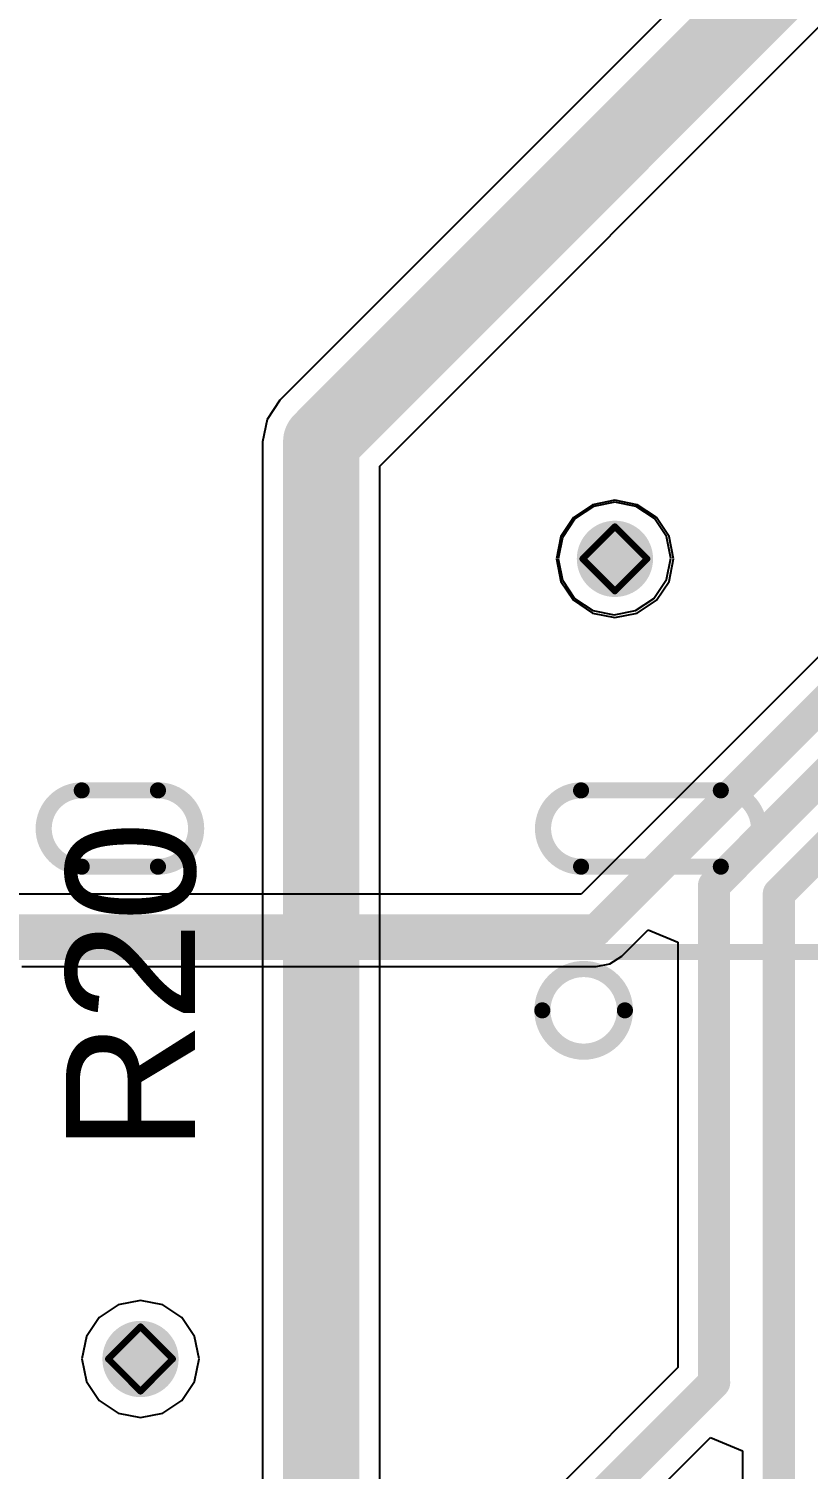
# Model space of a CAD drawing. Header units: millimetres. Extents: x -16 to 330, y -45 to 150.
# Drawn here: x 2.04 to 8.18, y 18.69 to 30.02 of the extents above; entities that cross this region are included whole.
import ezdxf

# ---------------------------------------------------------------- set-up
doc = ezdxf.new("R2010")
doc.units = ezdxf.units.MM
for name, color, linetype in [('BottomLayer', 5, 'Continuous'), ('BottomSolder', 6, 'Continuous'), ('DrillDrawing', 1, 'Continuous'), ('Mechanical13', 56, 'Continuous'), ('MidLayer1', 16, 'Continuous'), ('MidLayer2', 76, 'Continuous'), ('TopLayer', 1, 'Continuous'), ('TopOverlay', 2, 'Continuous'), ('TopSolder', 216, 'Continuous'), ('ViaHoleLayer', 16, 'Continuous')]:
    doc.layers.add(name, color=color, linetype=linetype)
doc.styles.add('Arial', font='arial.ttf', dxfattribs={"height": 0.2})

msp = doc.modelspace()

# ---------------------------------------------------------------- hatches: boundary and pattern name
at = {"layer": 'BottomLayer'}
h = msp.add_hatch(color=5, dxfattribs=at)
edge = h.paths.add_edge_path()
edge.add_arc((6.655, 25.851), 0.3, 0, 360)
h = msp.add_hatch(color=5, dxfattribs=at)
edge = h.paths.add_edge_path()
edge.add_arc((2.921, 19.558), 0.3, 0, 360)
at = {"layer": 'BottomSolder'}
h = msp.add_hatch(color=6, dxfattribs=at)
edge = h.paths.add_edge_path()
edge.add_arc((6.655, 25.851), 0.15, 0, 360)
h = msp.add_hatch(color=6, dxfattribs=at)
edge = h.paths.add_edge_path()
edge.add_arc((2.921, 19.558), 0.15, 0, 360)
at = {"layer": 'MidLayer1'}
h = msp.add_hatch(color=16, dxfattribs=at)
edge = h.paths.add_edge_path()
edge.add_arc((6.655, 25.851), 0.3, 0, 360)
h = msp.add_hatch(color=16, dxfattribs=at)
edge = h.paths.add_edge_path()
edge.add_arc((2.921, 19.558), 0.3, 0, 360)
at = {"layer": 'MidLayer2'}
h = msp.add_hatch(color=76, dxfattribs=at)
edge = h.paths.add_edge_path()
edge.add_arc((6.655, 25.851), 0.3, 0, 360)
h = msp.add_hatch(color=76, dxfattribs=at)
edge = h.paths.add_edge_path()
edge.add_arc((2.921, 19.558), 0.3, 0, 360)
at = {"layer": 'TopLayer'}
h = msp.add_hatch(color=1, dxfattribs=at)
edge = h.paths.add_edge_path()
edge.add_arc((6.655, 25.851), 0.3, 0, 360)
h = msp.add_hatch(color=1, dxfattribs=at)
edge = h.paths.add_edge_path()
edge.add_arc((2.921, 19.558), 0.3, 0, 360)
at = {"layer": 'TopSolder'}
h = msp.add_hatch(color=216, dxfattribs=at)
edge = h.paths.add_edge_path()
edge.add_arc((6.655, 25.851), 0.15, 0, 360)
h = msp.add_hatch(color=216, dxfattribs=at)
edge = h.paths.add_edge_path()
edge.add_arc((2.921, 19.558), 0.15, 0, 360)
at = {"layer": 'ViaHoleLayer'}
h = msp.add_hatch(color=16, dxfattribs=at)
edge = h.paths.add_edge_path()
edge.add_arc((6.655, 25.851), 0.15, 0, 360)
h = msp.add_hatch(color=16, dxfattribs=at)
edge = h.paths.add_edge_path()
edge.add_arc((2.921, 19.558), 0.15, 0, 360)

# ---------------------------------------------------------------- linework, layer by layer
at = {"layer": 'BottomLayer'}
for p, q in [((6.655, 26.297), (6.486, 26.264)), ((6.823, 26.264), (6.655, 26.297)), ((6.486, 26.264), (6.343, 26.169)), ((6.966, 26.169), (6.823, 26.264)), ((6.337, 26.162), (6.242, 26.019)), ((6.343, 26.169), (6.337, 26.162)), ((7.062, 26.026), (6.966, 26.169)), ((6.242, 26.019), (6.208, 25.851)), ((7.095, 25.857), (7.062, 26.026)), ((6.208, 25.851), (6.242, 25.683)), ((7.062, 25.689), (7.095, 25.857)), ((6.242, 25.683), (6.337, 25.54)), ((6.966, 25.546), (7.062, 25.689)), ((6.337, 25.54), (6.48, 25.444)), ((6.817, 25.444), (6.96, 25.54)), ((6.96, 25.54), (6.966, 25.546)), ((6.48, 25.444), (6.649, 25.411)), ((6.649, 25.411), (6.817, 25.444))]:
    msp.add_line(p, q, dxfattribs=at)
at = {"layer": 'BottomLayer', "const_width": 0.559}
msp.add_lwpolyline([(6.649, 25.851), (6.655, 25.857)], dxfattribs=at)
at = {"layer": 'BottomLayer', "const_width": 0.279}
for points in [[(6.509, 25.851, 1), (6.788, 25.851, 1)], [(6.515, 25.857, 1), (6.794, 25.857, 1)]]:
    msp.add_lwpolyline(points, format="xyb", close=True, dxfattribs=at)
at = {"layer": 'DrillDrawing', "const_width": 0.0508}
for points in [[(6.401, 25.851), (6.655, 26.105)], [(6.655, 26.105), (6.909, 25.851)], [(6.401, 25.851), (6.655, 25.597)], [(6.655, 25.597), (6.909, 25.851)], [(2.667, 19.558), (2.921, 19.812)], [(2.921, 19.812), (3.175, 19.558)], [(2.667, 19.558), (2.921, 19.304)], [(2.921, 19.304), (3.175, 19.558)]]:
    msp.add_lwpolyline(points, dxfattribs=at)
at = {"layer": 'DrillDrawing', "const_width": 0.0254}
for points in [[(6.642, 26.105, 1), (6.667, 26.105, 1)], [(6.642, 26.105, 1), (6.667, 26.105, 1)], [(6.388, 25.851, 1), (6.413, 25.851, 1)], [(6.388, 25.851, 1), (6.413, 25.851, 1)], [(6.896, 25.851, 1), (6.921, 25.851, 1)], [(6.896, 25.851, 1), (6.921, 25.851, 1)], [(6.642, 25.597, 1), (6.667, 25.597, 1)], [(6.642, 25.597, 1), (6.667, 25.597, 1)], [(2.908, 19.812, 1), (2.934, 19.812, 1)], [(2.908, 19.812, 1), (2.934, 19.812, 1)], [(2.654, 19.558, 1), (2.68, 19.558, 1)], [(2.654, 19.558, 1), (2.68, 19.558, 1)], [(3.162, 19.558, 1), (3.188, 19.558, 1)], [(3.162, 19.558, 1), (3.188, 19.558, 1)], [(2.908, 19.304, 1), (2.934, 19.304, 1)], [(2.908, 19.304, 1), (2.934, 19.304, 1)]]:
    msp.add_lwpolyline(points, format="xyb", close=True, dxfattribs=at)
at = {"layer": 'Mechanical13', "const_width": 0.127}
for points in [[(2.459, 23.43, -1), (2.459, 24.03)], [(3.059, 24.03, -1), (3.059, 23.43)], [(6.389, 23.43, -1), (6.389, 24.03)], [(7.489, 24.03, -1), (7.489, 23.43)]]:
    msp.add_lwpolyline(points, format="xyb", dxfattribs=at)
for points in [[(2.459, 24.03), (3.059, 24.03)], [(6.389, 24.03), (7.489, 24.03)], [(2.459, 23.43), (3.059, 23.43)], [(6.389, 23.43), (7.489, 23.43)], [(1.506, 22.759), (9.451, 22.759)], [(1.506, 22.759), (9.451, 22.759)]]:
    msp.add_lwpolyline(points, dxfattribs=at)
at = {"layer": 'Mechanical13'}
for points, const_width in [([(2.427, 24.03, 1), (2.49, 24.03, 1)], 0.0635), ([(2.427, 24.03, 1), (2.49, 24.03, 1)], 0.0635), ([(3.027, 24.03, 1), (3.09, 24.03, 1)], 0.0635), ([(3.027, 24.03, 1), (3.09, 24.03, 1)], 0.0635), ([(6.357, 24.03, 1), (6.42, 24.03, 1)], 0.0635), ([(6.357, 24.03, 1), (6.42, 24.03, 1)], 0.0635), ([(7.457, 24.03, 1), (7.52, 24.03, 1)], 0.0635), ([(7.457, 24.03, 1), (7.52, 24.03, 1)], 0.0635), ([(2.427, 23.43, 1), (2.49, 23.43, 1)], 0.0635), ([(2.427, 23.43, 1), (2.49, 23.43, 1)], 0.0635), ([(3.027, 23.43, 1), (3.09, 23.43, 1)], 0.0635), ([(3.027, 23.43, 1), (3.09, 23.43, 1)], 0.0635), ([(6.357, 23.43, 1), (6.42, 23.43, 1)], 0.0635), ([(6.357, 23.43, 1), (6.42, 23.43, 1)], 0.0635), ([(7.457, 23.43, 1), (7.52, 23.43, 1)], 0.0635), ([(7.457, 23.43, 1), (7.52, 23.43, 1)], 0.0635), ([(6.734, 22.3, 1), (6.084, 22.3, 1)], 0.127), ([(6.052, 22.3, 1), (6.115, 22.3, 1)], 0.0635), ([(6.702, 22.3, 1), (6.765, 22.3, 1)], 0.0635)]:
    msp.add_lwpolyline(points, format="xyb", close=True, dxfattribs=dict(at, const_width=const_width))
at = {"layer": 'MidLayer1'}
for p, q in [((6.655, 26.312), (6.478, 26.277)), ((6.831, 26.277), (6.655, 26.312)), ((6.329, 26.177), (6.229, 26.028)), ((6.478, 26.277), (6.329, 26.177)), ((6.981, 26.177), (6.831, 26.277)), ((7.081, 26.028), (6.981, 26.177)), ((6.229, 26.028), (6.194, 25.851)), ((7.116, 25.851), (7.081, 26.028)), ((6.194, 25.851), (6.229, 25.674)), ((7.081, 25.674), (7.116, 25.851)), ((6.229, 25.674), (6.329, 25.525)), ((6.981, 25.525), (7.081, 25.674)), ((6.329, 25.525), (6.478, 25.425)), ((6.831, 25.425), (6.981, 25.525)), ((6.478, 25.425), (6.655, 25.39)), ((6.655, 25.39), (6.831, 25.425)), ((2.744, 19.984), (2.595, 19.884)), ((2.921, 20.019), (2.744, 19.984)), ((3.098, 19.984), (2.921, 20.019)), ((3.247, 19.884), (3.098, 19.984)), ((2.595, 19.884), (2.495, 19.735)), ((3.347, 19.735), (3.247, 19.884)), ((2.495, 19.735), (2.46, 19.558)), ((3.382, 19.558), (3.347, 19.735)), ((2.46, 19.558), (2.495, 19.381)), ((3.347, 19.381), (3.382, 19.558)), ((2.495, 19.381), (2.595, 19.232)), ((3.247, 19.232), (3.347, 19.381)), ((2.595, 19.232), (2.744, 19.132)), ((3.098, 19.132), (3.247, 19.232)), ((2.744, 19.132), (2.921, 19.097)), ((2.921, 19.097), (3.098, 19.132))]:
    msp.add_line(p, q, dxfattribs=at)
at = {"layer": 'MidLayer2'}
for p, q in [((14.309, 37.389), (4.017, 27.098)), ((4.805, 26.581), (15.096, 36.872)), ((4.017, 27.098), (3.917, 26.948)), ((3.917, 26.948), (3.882, 26.772)), ((3.882, 26.772), (3.882, 8.103)), ((4.805, 8.103), (4.805, 26.581))]:
    msp.add_line(p, q, dxfattribs=at)
at = {"layer": 'MidLayer2', "const_width": 0.6}
for points in [[(4.343, 26.772), (14.77, 37.198)], [(4.343, 8.103), (4.343, 26.772)]]:
    msp.add_lwpolyline(points, dxfattribs=at)
at = {"layer": 'MidLayer2', "const_width": 0.3}
msp.add_lwpolyline([(4.193, 26.772, 1), (4.493, 26.772, 1)], format="xyb", close=True, dxfattribs=at)
msp.add_lwpolyline([(4.193, 26.772, 1), (4.493, 26.772, 1)], format="xyb", close=True, dxfattribs=at)
at = {"layer": 'TopLayer'}
for p, q in [((17.368, 34.192), (6.389, 23.214)), ((6.389, 23.214), (1.892, 23.214)), ((6.709, 22.727), (6.916, 22.934)), ((6.916, 22.934), (7.15, 22.837)), ((7.15, 22.837), (7.15, 19.491)), ((6.507, 22.644), (6.616, 22.666)), ((6.616, 22.666), (6.709, 22.727)), ((1.988, 22.644), (6.507, 22.644)), ((6.507, 22.644), (6.507, 22.644)), ((7.15, 19.491), (4.479, 16.82)), ((4.799, 16.334), (7.406, 18.941)), ((7.406, 18.941), (7.66, 18.836)), ((7.66, 18.836), (7.66, 17.156))]:
    msp.add_line(p, q, dxfattribs=at)
at = {"layer": 'TopLayer', "const_width": 0.254}
for points in [[(6.507, 22.929), (17.653, 34.074)], [(7.435, 23.282), (18.059, 33.906)], [(7.945, 23.217), (18.466, 33.738)], [(7.435, 19.373), (7.435, 23.282)], [(7.945, 17.038), (7.945, 23.217)], [(1.422, 22.929), (6.507, 22.929)], [(4.597, 16.535), (7.435, 19.373)]]:
    msp.add_lwpolyline(points, dxfattribs=at)
at = {"layer": 'TopLayer', "const_width": 0.127}
for points in [[(7.372, 23.282, 1), (7.499, 23.282, 1)], [(7.372, 23.282, 1), (7.499, 23.282, 1)], [(7.882, 23.217, 1), (8.009, 23.217, 1)], [(7.882, 23.217, 1), (8.009, 23.217, 1)], [(6.444, 22.929, 1), (6.571, 22.929, 1)], [(6.444, 22.929, 1), (6.571, 22.929, 1)], [(7.372, 19.373, 1), (7.499, 19.373, 1)], [(7.372, 19.373, 1), (7.499, 19.373, 1)]]:
    msp.add_lwpolyline(points, format="xyb", close=True, dxfattribs=at)

# ---------------------------------------------------------------- texts
at = {"layer": 'TopOverlay', "style": 'Arial'}
msp.add_text('R20', height=1.016, rotation=90, dxfattribs=at).set_placement((3.35, 21.184))

doc.saveas('drawing.dxf')
